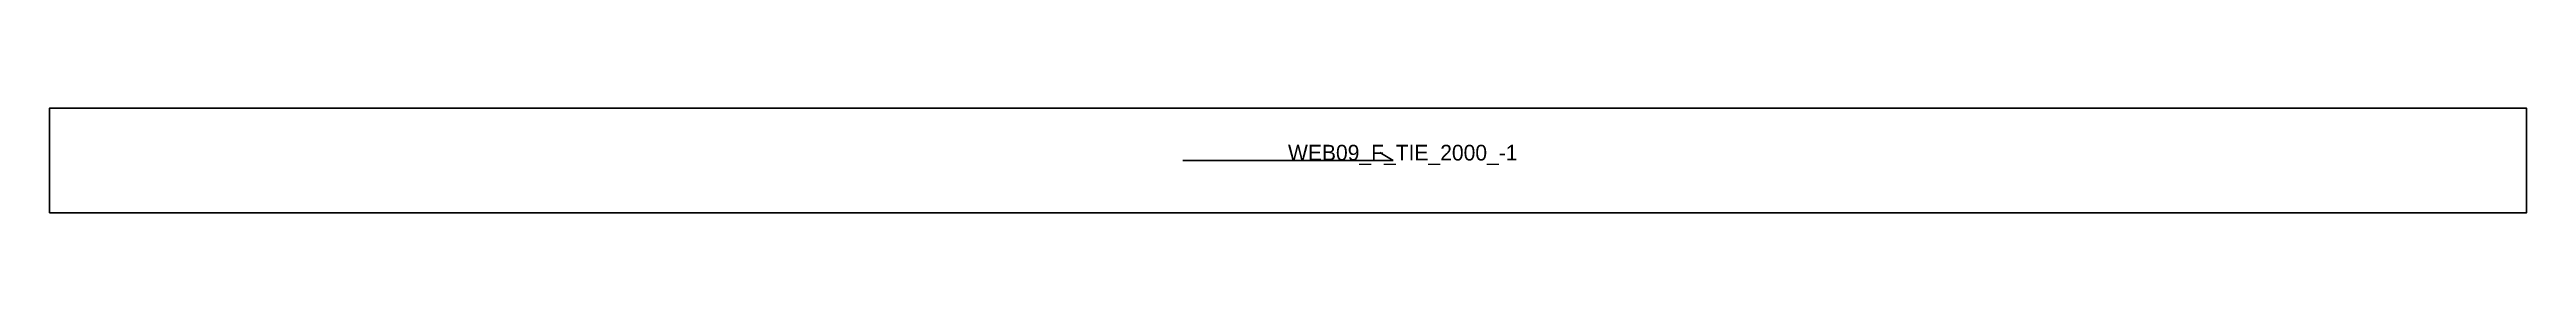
# Model space of a CAD drawing. Header units: millimetres. Extents: x 0 to 943, y 0 to 40.
import ezdxf

# ---------------------------------------------------------------- set-up
doc = ezdxf.new("R2010")
doc.units = ezdxf.units.MM
for name, color, linetype in [('CUT', 1, 'Continuous'), ('GRAIN', 3, 'Continuous'), ('LABEL', 7, 'Continuous'), ('SEW', 5, 'Continuous')]:
    doc.layers.add(name, color=color, linetype=linetype)

msp = doc.modelspace()

# ---------------------------------------------------------------- linework, layer by layer
at = {"layer": 'CUT'}
msp.add_lwpolyline([(0, 0), (0, 40), (943.4, 40), (943.4, 0), (0, 0)], close=True, dxfattribs=at)
at = {"layer": 'GRAIN'}
for p, q in [((431.7, 20), (511.7, 20)), ((511.7, 20), (506.7, 23))]:
    msp.add_line(p, q, dxfattribs=at)
at = {"layer": 'SEW'}
msp.add_lwpolyline([(0, 0), (943.4, 0), (943.4, 40), (0, 40)], close=True, dxfattribs=at)

# ---------------------------------------------------------------- texts
at = {"layer": 'LABEL'}
msp.add_text('WEB09_F_TIE_2000_-1', height=6, dxfattribs=at).set_placement((471.7, 20))

doc.saveas('drawing.dxf')
